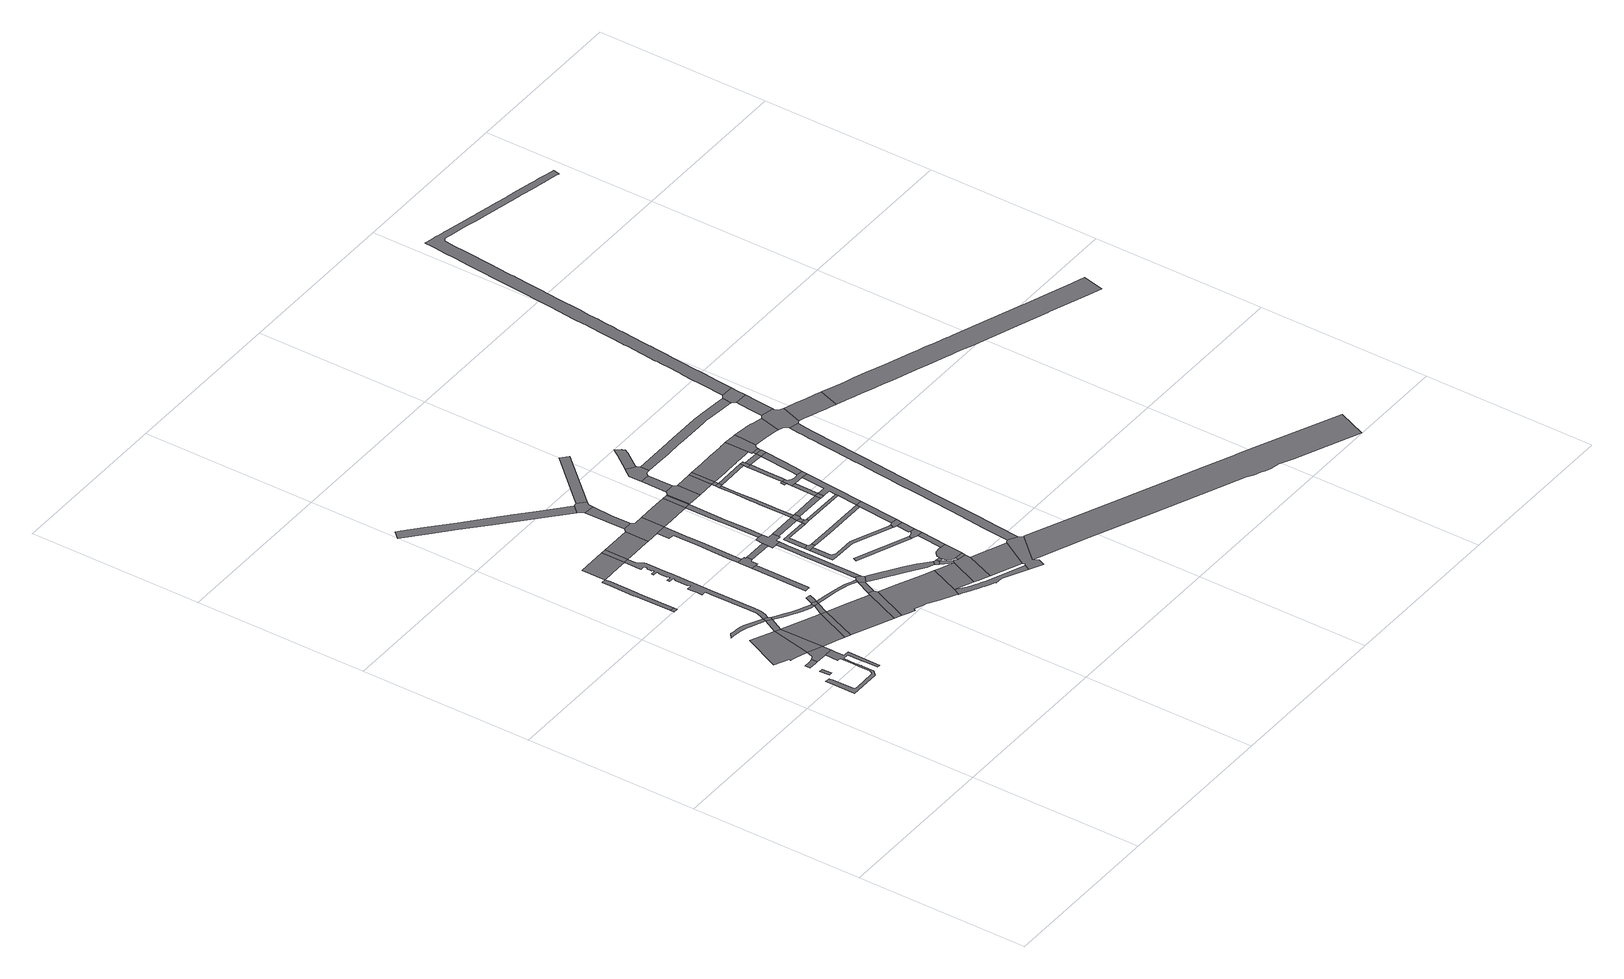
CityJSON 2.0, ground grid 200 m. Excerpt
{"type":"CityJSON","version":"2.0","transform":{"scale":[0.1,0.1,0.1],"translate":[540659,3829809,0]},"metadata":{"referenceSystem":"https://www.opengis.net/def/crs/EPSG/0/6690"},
"CityObjects":{
"road1":{"type":"Road","geometry":[{"type":"MultiSurface","lod":"1","boundaries":[[[0,1,2,3,4]]]}]},
"road2":{"type":"Road","attributes":{"RoadStructureAttribute.sectionType":"1"},"geometry":[{"type":"MultiSurface","lod":"1","boundaries":[[[5,6,7,8,9,10]]]}]},
"road3":{"type":"Road","attributes":{"RoadStructureAttribute.sectionType":"1"},"geometry":[{"type":"MultiSurface","lod":"1","boundaries":[[[11,12,13,14,15,16,17,18,19,20,21,22,23,24,25,26,27,28,29,30,31,32,33,34,35,36,37,38,39,40,41,42,43,44,45,46,47,48]]]}]},
"road4":{"type":"Road","geometry":[{"type":"MultiSurface","lod":"1","boundaries":[[[49,50,51,52,53,54,55,56,57,58,59,60,61]]]}]},
"road5":{"type":"Road","geometry":[{"type":"MultiSurface","lod":"1","boundaries":[[[60,62,5,10,11,48,63,64]]]}]},
"road6":{"type":"Road","geometry":[{"type":"MultiSurface","lod":"1","boundaries":[[[61,60,64,65]]]}]},
"road7":{"type":"Road","attributes":{"RoadStructureAttribute.sectionType":"1"},"geometry":[{"type":"MultiSurface","lod":"1","boundaries":[[[66,67,68,69,70,71,72,73,74,75,76,77,78,79,80,81,82]]]}]},
"road8":{"type":"Road","geometry":[{"type":"MultiSurface","lod":"1","boundaries":[[[83,84,85,86]]]}]},
"road9":{"type":"Road","attributes":{"RoadStructureAttribute.sectionType":"1"},"geometry":[{"type":"MultiSurface","lod":"1","boundaries":[[[81,61,65,87]]]}]},
"road10":{"type":"Road","attributes":{"RoadStructureAttribute.sectionType":"1"},"geometry":[{"type":"MultiSurface","lod":"1","boundaries":[[[88,89,90,91,92,93,94,95,96,83,86]]]}]},
"road11":{"type":"Road","attributes":{"function":"1"},"geometry":[{"type":"MultiSurface","lod":"1","boundaries":[[[97,98,65,64,99,100,101,102]]]}]},
"road12":{"type":"Road","geometry":[{"type":"MultiSurface","lod":"1","boundaries":[[[82,81,87,103,104,105,106]]]}]},
"road13":{"type":"Road","geometry":[{"type":"MultiSurface","lod":"1","boundaries":[[[102,101,107,108]]]}]},
"road14":{"type":"Road","attributes":{"RoadStructureAttribute.sectionType":"1"},"geometry":[{"type":"MultiSurface","lod":"1","boundaries":[[[109,110,111,112,113,114,115,103,87,116,117,118,119,120,121,122,123,124,125]]]}]},
"road15":{"type":"Road","attributes":{"RoadStructureAttribute.sectionType":"1"},"geometry":[{"type":"MultiSurface","lod":"1","boundaries":[[[126,127,128,129,130,131,132,133,134,135,136,137,138,139,140,141,142,143,144,145,146,147,148,149,150,151,152,153,154,155,156,157,158,159,160,161,162,163,164,165,166,167,168,169,170,171,172,173,174,175,176,82,106,177,178,179,180,181,182,183,184,185,186,187,188,189,190,191,192]]]}]},
"road16":{"type":"Road","geometry":[{"type":"MultiSurface","lod":"1","boundaries":[[[193,124,194,102,108]]]}]},
"road17":{"type":"Road","attributes":{"RoadStructureAttribute.sectionType":"1"},"geometry":[{"type":"MultiSurface","lod":"1","boundaries":[[[195,91,196,126,197]]]}]},
"road18":{"type":"Road","attributes":{"function":"1"},"geometry":[{"type":"MultiSurface","lod":"1","boundaries":[[[198,199,200,201,202,203,108,107]]]}]},
"road19":{"type":"Road","geometry":[{"type":"MultiSurface","lod":"1","boundaries":[[[204,205,125,124,193,206]]]}]},
"road20":{"type":"Road","geometry":[{"type":"MultiSurface","lod":"1","boundaries":[[[207,208,209,210,211,204,206]]]}]},
"road21":{"type":"Road","geometry":[{"type":"MultiSurface","lod":"1","boundaries":[[[197,126,192,212]]]}]},
"road22":{"type":"Road","geometry":[{"type":"MultiSurface","lod":"1","boundaries":[[[213,201,200,214,215,216]]]}]},
"road23":{"type":"Road","attributes":{"RoadStructureAttribute.sectionType":"1"},"geometry":[{"type":"MultiSurface","lod":"1","boundaries":[[[217,218,219,220,221,222,223,206,193,224,225,226,227,228,229,230,231]]]}]},
"road24":{"type":"Road","attributes":{"RoadStructureAttribute.sectionType":"1"},"geometry":[{"type":"MultiSurface","lod":"1","boundaries":[[[232,233,234,235,236,237,238,239,240,241,242,243,244,245,246]]]}]},
"road25":{"type":"Road","attributes":{"RoadStructureAttribute.sectionType":"1"},"geometry":[{"type":"MultiSurface","lod":"1","boundaries":[[[247,248,249,250,251,252,253]]]}]},
"road26":{"type":"Road","attributes":{"RoadStructureAttribute.sectionType":"1"},"geometry":[{"type":"MultiSurface","lod":"1","boundaries":[[[212,192,254,255,256,257]]]}]},
"road27":{"type":"Road","attributes":{"RoadStructureAttribute.sectionType":"1"},"geometry":[{"type":"MultiSurface","lod":"1","boundaries":[[[230,213,216,258]]]}]},
"road28":{"type":"Road","geometry":[{"type":"MultiSurface","lod":"1","boundaries":[[[259,260,261,247,253,262,263,264,265,266,267,268]]]}]},
"road29":{"type":"Road","geometry":[{"type":"MultiSurface","lod":"1","boundaries":[[[269,270,215,214,271,272,273,274,275,276,277,278,279,280,281,282]]]}]},
"road30":{"type":"Road","geometry":[{"type":"MultiSurface","lod":"1","boundaries":[[[283,284,285,286,231,230,258,287,288,289,290]]]}]},
"road31":{"type":"Road","attributes":{"RoadStructureAttribute.sectionType":"1"},"geometry":[{"type":"MultiSurface","lod":"1","boundaries":[[[291,292,293,294,295,296,297,259,268,298,299,300,301,302]]]}]},
"road32":{"type":"Road","attributes":{"RoadStructureAttribute.sectionType":"1"},"geometry":[{"type":"MultiSurface","lod":"1","boundaries":[[[265,264,303,304]]]}]},
"road33":{"type":"Road","geometry":[{"type":"MultiSurface","lod":"1","boundaries":[[[305,306,307,257,256,291,302,308]]]}]},
"road34":{"type":"Road","attributes":{"RoadStructureAttribute.sectionType":"1"},"geometry":[{"type":"MultiSurface","lod":"1","boundaries":[[[309,310,311,312,283,290,313,314,315,316,317]]]}]},
"road35":{"type":"Road","attributes":{"RoadStructureAttribute.sectionType":"1"},"geometry":[{"type":"MultiSurface","lod":"1","boundaries":[[[318,307,306,319,320]]]}]},
"road36":{"type":"Road","attributes":{"RoadStructureAttribute.sectionType":"1"},"geometry":[{"type":"MultiSurface","lod":"1","boundaries":[[[321,322,323,324,325,326,288,287,327,328,329,330,331,332,333]]]}]},
"road37":{"type":"Road","geometry":[{"type":"MultiSurface","lod":"1","boundaries":[[[334,246,245,335,318,320,336,337]]]}]},
"road38":{"type":"Road","attributes":{"function":"1"},"geometry":[{"type":"MultiSurface","lod":"1","boundaries":[[[338,339,340,282,281,341,342]]]}]},
"road39":{"type":"Road","geometry":[{"type":"MultiSurface","lod":"1","boundaries":[[[343,304,303,344,309,317,345,346,347,348,349,350,351]]]}]},
"road40":{"type":"Road","geometry":[{"type":"MultiSurface","lod":"1","boundaries":[[[352,353,354,355,356,357,358]]]}]},
"road41":{"type":"Road","attributes":{"RoadStructureAttribute.sectionType":"1"},"geometry":[{"type":"MultiSurface","lod":"1","boundaries":[[[359,360,361,362,363,281,280,364,365,366,367,368,369,370,371,372,373,374,375,376]]]}]},
"road42":{"type":"Road","attributes":{"RoadStructureAttribute.sectionType":"1"},"geometry":[{"type":"MultiSurface","lod":"1","boundaries":[[[377,308,302,378,379,380,381]]]}]},
"road43":{"type":"Road","geometry":[{"type":"MultiSurface","lod":"1","boundaries":[[[382,333,332,383,384,385]]]}]},
"road44":{"type":"Road","attributes":{"RoadStructureAttribute.sectionType":"1"},"geometry":[{"type":"MultiSurface","lod":"1","boundaries":[[[380,386,387,388,389,351,350,390,391,392,393,394]]]}]},
"road45":{"type":"Road","geometry":[{"type":"MultiSurface","lod":"1","boundaries":[[[395,396,397,342,341,398,399,400,401,402,403,404]]]}]},
"road46":{"type":"Road","attributes":{"RoadStructureAttribute.sectionType":"1"},"geometry":[{"type":"MultiSurface","lod":"1","boundaries":[[[405,406,407,408,354,353,409,410,411]]]}]},
"road47":{"type":"Road","geometry":[{"type":"MultiSurface","lod":"1","boundaries":[[[412,413,384,383,342,397]]]}]},
"road48":{"type":"Road","attributes":{"RoadStructureAttribute.sectionType":"1"},"geometry":[{"type":"MultiSurface","lod":"1","boundaries":[[[385,384,414,415]]]}]},
"road49":{"type":"Road","attributes":{"RoadStructureAttribute.sectionType":"1"},"geometry":[{"type":"MultiSurface","lod":"1","boundaries":[[[416,417,418,419,420]]]}]},
"road50":{"type":"Road","attributes":{"RoadStructureAttribute.sectionType":"1"},"geometry":[{"type":"MultiSurface","lod":"1","boundaries":[[[421,348,347,422,423,424,425]]]}]},
"road51":{"type":"Road","attributes":{"RoadStructureAttribute.sectionType":"1"},"geometry":[{"type":"MultiSurface","lod":"1","boundaries":[[[355,426,427,428,429,430,431,432,433,434,435,436,356]]]}]},
"road52":{"type":"Road","geometry":[{"type":"MultiSurface","lod":"1","boundaries":[[[381,380,394,437]]]}]},
"road53":{"type":"Road","attributes":{"RoadStructureAttribute.sectionType":"1"},"geometry":[{"type":"MultiSurface","lod":"1","boundaries":[[[438,404,403,439]]]}]},
"road54":{"type":"Road","geometry":[{"type":"MultiSurface","lod":"1","boundaries":[[[440,441,442,443,444,445,446,447,448,449,415,414,450,451,452,453,454,438,439,455,456]]]}]},
"road55":{"type":"Road","attributes":{"RoadStructureAttribute.sectionType":"1"},"geometry":[{"type":"MultiSurface","lod":"1","boundaries":[[[457,458,459,460,334,337]]]}]},
"road56":{"type":"Road","attributes":{"RoadStructureAttribute.sectionType":"1"},"geometry":[{"type":"MultiSurface","lod":"1","boundaries":[[[437,394,461,462]]]}]},
"road57":{"type":"Road","geometry":[{"type":"MultiSurface","lod":"1","boundaries":[[[463,402,401,464,465]]]}]},
"road58":{"type":"Road","geometry":[{"type":"MultiSurface","lod":"1","boundaries":[[[466,411,410,467,468,469]]]}]},
"road59":{"type":"Road","attributes":{"RoadStructureAttribute.sectionType":"1"},"geometry":[{"type":"MultiSurface","lod":"1","boundaries":[[[424,466,469,470,471,472]]]}]},
"road60":{"type":"Road","geometry":[{"type":"MultiSurface","lod":"1","boundaries":[[[425,424,472,473,474,475,476]]]}]},
"road61":{"type":"Road","attributes":{"RoadStructureAttribute.sectionType":"1"},"geometry":[{"type":"MultiSurface","lod":"1","boundaries":[[[477,358,357,478,479,480]]]}]},
"road62":{"type":"Road","geometry":[{"type":"MultiSurface","lod":"1","boundaries":[[[481,482,462,461,483,484,485,486,487]]]}]},
"road63":{"type":"Road","attributes":{"RoadStructureAttribute.sectionType":"1"},"geometry":[{"type":"MultiSurface","lod":"1","boundaries":[[[488,489,490,456,455,491]]]}]},
"road64":{"type":"Road","geometry":[{"type":"MultiSurface","lod":"1","boundaries":[[[492,493,494,495,420,419,488,491,496]]]}]},
"road65":{"type":"Road","attributes":{"RoadStructureAttribute.sectionType":"1"},"geometry":[{"type":"MultiSurface","lod":"1","boundaries":[[[497,498,481,487,499]]]}]},
"road66":{"type":"Road","attributes":{"RoadStructureAttribute.sectionType":"1"},"geometry":[{"type":"MultiSurface","lod":"1","boundaries":[[[500,501,502,503,504,505,506,425,476,507,508,509,510,511,512,513]]]}]},
"road67":{"type":"Road","geometry":[{"type":"MultiSurface","lod":"1","boundaries":[[[514,515,516,465,464,517,518,519,376,375,520,521,522,523,524,525,526]]]}]},
"road68":{"type":"Road","attributes":{"RoadStructureAttribute.sectionType":"1"},"geometry":[{"type":"MultiSurface","lod":"1","boundaries":[[[527,528,529,492,496,530]]]}]},
"road69":{"type":"Road","attributes":{"RoadStructureAttribute.sectionType":"1"},"geometry":[{"type":"MultiSurface","lod":"1","boundaries":[[[485,484,531,532,533]]]}]},
"road70":{"type":"Road","geometry":[{"type":"MultiSurface","lod":"1","boundaries":[[[534,535,430,429,527,530,536]]]}]},
"road71":{"type":"Road","attributes":{"RoadStructureAttribute.sectionType":"1"},"geometry":[{"type":"MultiSurface","lod":"1","boundaries":[[[475,474,537,538,539]]]}]},
"road72":{"type":"Road","geometry":[{"type":"MultiSurface","lod":"1","boundaries":[[[540,541,542,497,499,543,544,545,546,547,548,549,550,551]]]}]},
"road73":{"type":"Road","attributes":{"RoadStructureAttribute.sectionType":"1"},"geometry":[{"type":"MultiSurface","lod":"1","boundaries":[[[468,467,552,553,554]]]}]},
"road74":{"type":"Road","geometry":[{"type":"MultiSurface","lod":"1","boundaries":[[[555,500,513,556,557]]]}]},
"road75":{"type":"Road","attributes":{"RoadStructureAttribute.sectionType":"1"},"geometry":[{"type":"MultiSurface","lod":"1","boundaries":[[[532,555,557,558]]]}]},
"road76":{"type":"Road","geometry":[{"type":"MultiSurface","lod":"1","boundaries":[[[533,532,558,559]]]}]},
"road77":{"type":"Road","geometry":[{"type":"MultiSurface","lod":"1","boundaries":[[[480,479,560,561,534,536,562,563]]]}]},
"road78":{"type":"Road","attributes":{"RoadStructureAttribute.sectionType":"1"},"geometry":[{"type":"MultiSurface","lod":"1","boundaries":[[[564,565,566,567,568,569,570,571,572,573,574,575,576,577,578,579,540,551]]]}]},
"road79":{"type":"Road","geometry":[{"type":"MultiSurface","lod":"1","boundaries":[[[580,539,538,581]]]}]},
"road80":{"type":"Road","attributes":{"RoadStructureAttribute.sectionType":"1"},"geometry":[{"type":"MultiSurface","lod":"1","boundaries":[[[582,539,580,583]]]}]},
"road81":{"type":"Road","attributes":{"RoadStructureAttribute.sectionType":"1"},"geometry":[{"type":"MultiSurface","lod":"1","boundaries":[[[557,556,584,585]]]}]},
"road82":{"type":"Road","geometry":[{"type":"MultiSurface","lod":"1","boundaries":[[[586,587,588,589,590]]]}]},
"road83":{"type":"Road","geometry":[{"type":"MultiSurface","lod":"1","boundaries":[[[591,592,580,581,593,554,553,480,563,594]]]}]},
"road84":{"type":"Road","attributes":{"RoadStructureAttribute.sectionType":"1"},"geometry":[{"type":"MultiSurface","lod":"1","boundaries":[[[595,596,597,598,586,599,600,601,602,603,604]]]}]},
"road85":{"type":"Road","attributes":{"RoadStructureAttribute.sectionType":"1"},"geometry":[{"type":"MultiSurface","lod":"1","boundaries":[[[586,590,582,583,591,594,605,606,607,608,609,610,611,612,599]]]}]},
"road86":{"type":"Road","attributes":{"RoadStructureAttribute.sectionType":"1"},"geometry":[{"type":"MultiSurface","lod":"1","boundaries":[[[613,614,615,616,617,618,619,620,621,622,623,624,625,559,558,626,627,628,629,630,631,632,633,634,635,636,637]]]}]},
"road87":{"type":"Road","geometry":[{"type":"MultiSurface","lod":"1","boundaries":[[[638,585,584,595,604,639]]]}]},
"road88":{"type":"Road","attributes":{"RoadStructureAttribute.sectionType":"1"},"geometry":[{"type":"MultiSurface","lod":"1","boundaries":[[[640,639,604,641,642,643]]]}]},
"road89":{"type":"Road","attributes":{"RoadStructureAttribute.sectionType":"1"},"geometry":[{"type":"MultiSurface","lod":"1","boundaries":[[[642,644,606,605,645,646]]]}]},
"road90":{"type":"Road","attributes":{"RoadStructureAttribute.sectionType":"1"},"geometry":[{"type":"MultiSurface","lod":"1","boundaries":[[[647,648,649,650,651,652,653,654,655,656,657,658,659,660,661,662,663,664,665,666,514,526,667,668,669,670,671,672,673,674,675,676]]]}]},
"road91":{"type":"Road","geometry":[{"type":"MultiSurface","lod":"1","boundaries":[[[643,642,646,677]]]}]},
"road92":{"type":"Road","attributes":{"RoadStructureAttribute.sectionType":"1"},"geometry":[{"type":"MultiSurface","lod":"1","boundaries":[[[678,679,643,677,680,681]]]}]},
"road93":{"type":"Road","attributes":{"RoadStructureAttribute.sectionType":"1"},"geometry":[{"type":"MultiSurface","lod":"1","boundaries":[[[682,683,684,685,686,687,688,689,690,691,547,546,692,693,694,695,696,697,698,699,700,701,702,703,704,705,706,707]]]}]},
"road94":{"type":"Road","geometry":[{"type":"MultiSurface","lod":"1","boundaries":[[[708,709,710,637,636,711,712,678,681,713,714,715,716,717]]]}]},
"road95":{"type":"Road","attributes":{"RoadStructureAttribute.sectionType":"1"},"geometry":[{"type":"MultiSurface","lod":"1","boundaries":[[[718,719,720,721,722,723,724,725,726,717,716,727,728,729,730,731,732,733]]]}]},
"road96":{"type":"Road","geometry":[{"type":"MultiSurface","lod":"1","boundaries":[[[734,735,733,732,736,737,738,647,676,739,740,741,742,743,744,745,746]]]}]},
"road97":{"type":"Road","attributes":{"RoadStructureAttribute.sectionType":"1"},"geometry":[{"type":"MultiSurface","lod":"1","boundaries":[[[747,748,749,750,734,746,751,752,753]]]}]},
"road98":{"type":"Road","attributes":{"function":"1"},"geometry":[{"type":"MultiSurface","lod":"1","boundaries":[[[754,755,756,757,758,759,760,761,762,523,522,763,764,765,766,767,768,769,770,771,772,773,774,775,776]]]}]},
"road99":{"type":"Road","geometry":[{"type":"MultiSurface","lod":"1","boundaries":[[[777,707,706,778,747,753,779,780]]]}]},
"road100":{"type":"Road","attributes":{"RoadStructureAttribute.sectionType":"1"},"geometry":[{"type":"MultiSurface","lod":"1","boundaries":[[[781,782,783,784,742,741,785,786,787,788,789,790,791]]]}]},
"road101":{"type":"Road","attributes":{"RoadStructureAttribute.sectionType":"1"},"geometry":[{"type":"MultiSurface","lod":"1","boundaries":[[[792,793,794,795,796,797,798,799,800,801,802,803,804,805,806,807,808,809,810,811,812,813,814,815,816,817,818,819,820,821,822,823,824,825,826,827,828,829,830,831,832,833,834,835,836,837,838,839,840,841,842,843,844,845,846,847,848,849,850,851,852,853,854,855,856,857,777,780,858,859,860,861,862,863,864,865,866,867,868,869,870,871,872,873,874,875,876,877,878,879,880,881,882,883,884,885,886,887,888,889,890,891,892,893,894,895,896,897,898,899,900,901,902,903,904,905,906,907,908,909,910,911,912,913,914,915,916,917,918,919,920,921,922,923,924,925,926,927,928,929,930,931,932,933,934,935,936,937]]]}]},
"road102":{"type":"Road","geometry":[{"type":"MultiSurface","lod":"1","boundaries":[[[938,939,940,941,942,943,944,945,946,947,948,949,950,951,952,953,954,955,956,957,958,959,960,961,962,963,964,965,966,967,968,969,970,971,972,973,974,975,976,977,978,979,980,981,982,983,984,985,986,987,988,989,990,991,791,790]]]}]}
},
"vertices":[
[623,2133,0],[623,2146,0],[624,2243,0],[577,2243,0],[586,2131,0],
[695,2419,0],[642,2417,0],[571,2415,0],[573,2353,0],[653,2352,0],[694,2352,0],
[835,2350,0],[832,2201,0],[872,2201,0],[870,2036,0],[869,1965,0],[868,1833,0],[867,1829,0],[861,1814,0],[845,1799,0],[828,1791,0],[596,1789,0],[569,1791,0],[552,1796,0],[538,1807,0],[534,2057,0],[533,2100,0],[477,2100,0],[477,2057,0],[479,1753,0],[836,1753,0],[894,1807,0],[893,1951,0],[892,1960,0],[885,1998,0],[885,2034,0],[888,2167,0],[961,2167,0],[963,2024,0],[964,1911,0],[965,1808,0],[1000,1807,0],[1000,1890,0],[1000,2019,0],[1000,2192,0],[960,2192,0],[933,2192,0],[934,2316,0],[935,2349,0],
[607,3111,0],[405,2681,0],[571,2609,0],[570,2604,0],[566,2588,0],[609,2576,0],[636,2569,0],[638,2568,0],[744,2534,0],[757,2529,0],[765,2526,0],[766,2525,0],[870,2987,0],
[740,2447,0],[935,2399,0],[935,2455,0],
[930,2959,0],
[851,3263,0],[806,3285,0],[774,3297,0],[749,3307,0],[726,3311,0],[704,3316,0],[671,3316,0],[631,3320,0],[591,3328,0],[536,3285,0],[604,3280,0],[684,3266,0],[724,3259,0],[759,3247,0],[794,3232,0],[955,3159,0],[972,3201,0],
[564,4040,0],[562,3995,0],[617,3995,0],[617,4040,0],
[1015,3122,0],
[615,4423,0],[615,4475,0],[613,4806,0],[613,4862,0],[558,4862,0],[558,4818,0],[557,4759,0],[557,4478,0],[557,4457,0],
[1138,2870,0],[937,2956,0],[1082,2395,0],[1138,2373,0],[1181,2355,0],[1362,2772,0],
[1036,3153,0],[1027,3159,0],[1014,3168,0],[1018,3177,0],
[1247,2328,0],[1423,2746,0],
[1429,2938,0],[1369,2965,0],[1301,2995,0],[1241,3027,0],[1208,3046,0],[1151,3081,0],[1090,3118,0],[1058,3090,0],[1116,3048,0],[1161,3021,0],[1209,2994,0],[1249,2972,0],[1297,2950,0],[1340,2930,0],[1382,2913,0],[1440,2899,0],[1439,2936,0],
[953,4863,0],[952,4733,0],[952,4708,0],[952,4663,0],[1003,4664,0],[1013,4649,0],[1013,4639,0],[1010,4626,0],[1003,4621,0],[998,4619,0],[996,4564,0],[1006,4554,0],[1009,4546,0],[1009,4539,0],[1006,4536,0],[952,4533,0],[952,4511,0],[1004,4509,0],[1009,4504,0],[1007,4496,0],[1007,4489,0],[997,4479,0],[996,4453,0],[995,4381,0],[1008,4371,0],[1013,4361,0],[1011,4354,0],[1006,4346,0],[952,4346,0],[952,4316,0],[1006,4316,0],[1014,4312,0],[1014,4304,0],[1011,4296,0],[999,4284,0],[998,4134,0],[1013,4119,0],[1013,4109,0],[1013,4104,0],[1011,4097,0],[951,4096,0],[951,4056,0],[957,3986,0],[957,3924,0],[1010,3924,0],[1010,3862,0],[1013,3381,0],[1011,3312,0],[1010,3292,0],[1005,3273,0],[997,3250,0],[1046,3230,0],[1055,3258,0],[1062,3283,0],[1063,3309,0],[1066,3380,0],[1063,3877,0],[1063,3907,0],[1065,4382,0],[1065,4449,0],[1065,4679,0],[1061,4698,0],[1049,4713,0],[1044,4719,0],[1026,4741,0],[1016,4763,0],[1013,4864,0],
[1492,2887,0],[1413,2856,0],
[612,5139,0],[844,4863,0],[952,5140,0],
[1261,2323,0],[1520,2211,0],[1719,2125,0],[1899,2543,0],[1669,2641,0],[1433,2742,0],
[1462,2954,0],[1454,2944,0],[1512,2927,0],
[1529,2962,0],[1541,2992,0],[1545,3004,0],[1554,3030,0],[1501,3042,0],
[1012,5140,0],
[1916,2577,0],[1801,2090,0],[1983,2507,0],[1973,2549,0],
[1988,2814,0],[1960,2826,0],[1930,2838,0],[1898,2848,0],[1845,2863,0],[1782,2877,0],[1642,2901,0],[1603,2868,0],[1758,2847,0],[1820,2835,0],[1870,2823,0],[1906,2816,0],[1948,2796,0],[2006,2764,0],[2021,2802,0],
[1305,5922,0],[1150,6063,0],[981,6218,0],[775,6405,0],[551,6608,0],[297,6838,0],[120,6998,0],[76,7038,0],[2,6957,0],[265,6717,0],[463,6538,0],[721,6303,0],[1066,5990,0],[1357,5721,0],[1434,5804,0],
[1593,3756,0],[1590,3382,0],[1590,3110,0],[1640,3111,0],[1655,3111,0],[1655,3128,0],[1659,3756,0],
[1074,4864,0],[1343,4866,0],[1378,4866,0],[1376,5141,0],
[2044,2700,0],
[1593,3929,0],[1592,3905,0],[1593,3832,0],[1689,3756,0],[1688,3833,0],[1715,3839,0],[1716,3908,0],[1695,3908,0],[1697,3926,0],[1657,3928,0],
[2457,2302,0],[2196,2416,0],[1878,2056,0],[1946,2028,0],[1958,2057,0],[2059,2013,0],[2092,1999,0],[2126,1982,0],[2227,1919,0],[2365,1846,0],[2401,1825,0],[2409,1821,0],[2450,1899,0],[2597,2242,0],
[2050,2837,0],[2048,2820,0],[2041,2807,0],[2031,2802,0],[2052,2700,0],[2119,2755,0],[2108,2775,0],[2106,2795,0],
[1533,4867,0],[1532,4717,0],[1602,4712,0],[1601,4595,0],[1599,4417,0],[1597,4205,0],[1594,4027,0],[1658,4045,0],[1659,4414,0],[1660,4582,0],[1660,4613,0],[1660,4868,0],
[1990,3839,0],[1997,3906,0],
[1553,5141,0],[1518,5178,0],[1409,5175,0],[1659,5142,0],
[2051,3779,0],[2050,3573,0],[2049,3435,0],[2052,2965,0],[2107,2923,0],[2106,3235,0],[2102,3625,0],[2103,3632,0],[2105,3779,0],
[1407,5651,0],[1516,5419,0],[1533,5641,0],
[2667,2376,0],[2587,2448,0],[2463,2536,0],[2373,2595,0],[2267,2669,0],[2151,2738,0],[2167,2623,0],[2406,2463,0],[2537,2372,0],[2595,2330,0],[2623,2318,0],[2676,2292,0],[2713,2336,0],
[1481,5808,0],[1386,5694,0],[1537,5704,0],[1564,5733,0],
[2767,2169,0],[2727,2186,0],[2642,2223,0],[2660,1807,0],[2810,2150,0],
[2001,3991,0],[1990,3781,0],[2106,3822,0],[2181,3821,0],[2180,3841,0],[2180,3910,0],[2107,3910,0],[2107,3992,0],[2049,3992,0],
[2244,3501,0],[2218,3521,0],[2165,3514,0],[2165,3454,0],[2219,3454,0],[2263,3453,0],[2264,3497,0],
[2736,1722,0],[2694,1743,0],[2688,1746,0],[2558,1812,0],[2470,1882,0],[2448,1799,0],[2466,1788,0],[2518,1755,0],[2629,1696,0],[2655,1683,0],[2657,1682,0],[2663,1678,0],[2707,1656,0],[2777,1627,0],[2777,1617,0],[2870,1614,0],[3140,1476,0],[3174,1542,0],
[1857,5143,0],[1796,4868,0],[1986,4869,0],[2043,4869,0],[2042,5144,0],
[2728,2324,0],[2706,2259,0],[2746,2284,0],[2748,2323,0],
[2044,4500,0],[2045,4391,0],[2045,4389,0],[2047,4155,0],[2106,4171,0],[2105,4388,0],[2104,4475,0],[2104,4487,0],[2105,4870,0],
[2877,2140,0],[2854,2165,0],[2841,2179,0],[2706,1787,0],[2713,1784,0],[2791,1750,0],[2834,1732,0],[2977,2071,0],[2983,2132,0],[2881,2142,0],
[2224,3768,0],[2184,3768,0],[2165,3768,0],[2165,3702,0],[2219,3739,0],[2493,3736,0],[2493,3766,0],
[2806,2217,0],[2763,2267,0],
[2793,2285,0],[2793,2320,0],
[2356,2993,0],[2300,3015,0],[2284,2972,0],[2903,2728,0],[2918,2766,0],
[2350,3911,0],[2287,3839,0],[2385,3838,0],[2498,3840,0],[2505,3911,0],
[2166,3174,0],[2184,3173,0],[2504,3167,0],[2945,2981,0],[2963,3024,0],[2933,3031,0],[2517,3204,0],[2294,3204,0],[2277,3204,0],[2259,3212,0],[2221,3241,0],
[2104,5144,0],
[2885,2184,0],[2988,2174,0],
[2932,2406,0],[2912,2408,0],[2894,2408,0],[2877,2403,0],[2859,2398,0],[2845,2390,0],[2830,2380,0],[2817,2365,0],[2805,2350,0],[2800,2330,0],[2803,2257,0],[2811,2240,0],[2829,2218,0],[2844,2203,0],[2862,2190,0],[3010,2392,0],[2948,2398,0],
[1577,5748,0],[2084,6304,0],[2001,6375,0],[1495,5823,0],
[2116,4870,0],[2114,5144,0],
[3041,2044,0],[3184,1584,0],[3377,1900,0],
[2494,3782,0],[2566,3736,0],[2566,3765,0],[2551,3779,0],
[2543,3794,0],[2541,3809,0],[2548,3824,0],
[2553,3837,0],[2565,3850,0],[2565,3912,0],[2547,3912,0],
[2434,3496,0],[2519,3449,0],[3036,3447,0],[3042,3489,0],
[2150,5178,0],[2146,5174,0],[2245,4871,0],[2299,4871,0],[2297,5144,0],[2263,5177,0],[2261,5179,0],
[2978,2699,0],[2978,2694,0],[2973,2651,0],[3040,2692,0],
[2989,2798,0],[2973,2781,0],[2956,2771,0],[2938,2766,0],[3050,2789,0],
[2150,5474,0],[2150,5392,0],[2259,5474,0],
[2505,4779,0],[2505,4622,0],[2505,4401,0],[2505,4364,0],[2505,4324,0],[2505,4284,0],[2505,4085,0],[2545,4130,0],[2543,4289,0],[2543,4295,0],[2543,4362,0],[2542,4393,0],[2540,4582,0],[2539,4779,0],
[3419,1928,0],[3415,1925,0],[3389,1908,0],[3185,1582,0],[3201,1555,0],[3196,1552,0],[3290,1398,0],[3331,1478,0],[3292,1538,0],[3555,1822,0],[3541,1844,0],[3529,1861,0],[3526,1867,0],
[2989,2963,0],[2972,2811,0],[2990,2808,0],[3067,2955,0],
[2494,4872,0],[2505,4872,0],[2503,5146,0],
[2997,3035,0],[2976,3026,0],[3074,3027,0],
[2908,3848,0],[2934,3848,0],[2934,3913,0],
[2224,5725,0],[2150,5625,0],[2150,5615,0],[2266,5482,0],[2287,5510,0],[2291,5515,0],[2341,5515,0],[2341,5624,0],[2338,5630,0],[2321,5660,0],[2320,5660,0],[2316,5663,0],
[2619,3735,0],[3066,3730,0],[3069,3760,0],
[2505,4824,0],[2556,4779,0],[2556,4824,0],
[2555,4872,0],
[2553,5146,0],
[3038,3445,0],[2998,3047,0],[3076,3040,0],[3119,3483,0],
[2456,5854,0],[2466,5866,0],[2465,5866,0],[2489,5906,0],[2485,5906,0],[2480,5907,0],[2475,5910,0],[2472,5916,0],[2470,5920,0],[2469,5926,0],[2468,5939,0],[2456,5954,0],[2422,5993,0],[2414,5982,0],[2367,5918,0],[2229,5731,0],
[2982,3914,0],[2982,3848,0],
[2940,4197,0],[2987,4196,0],
[2943,4786,0],[2943,4826,0],
[2940,4321,0],[2913,4318,0],[2912,4293,0],[2911,4268,0],[2941,4268,0],
[3112,4193,0],[3084,3912,0],[3078,3847,0],[3188,4185,0],
[2943,4736,0],[2943,4657,0],[2942,4501,0],[2941,4357,0],[2986,4320,0],[2986,4358,0],[2987,4535,0],[2988,4586,0],[2991,4731,0],[2991,4736,0],
[3195,4253,0],[3119,4261,0],[3093,4252,0],[3071,4252,0],[3048,4254,0],[3026,4261,0],[3001,4276,0],[2986,4296,0],
[3104,5151,0],[3071,5150,0],[3058,5150,0],[2998,5149,0],[2937,5149,0],[2936,5149,0],[2921,5149,0],[2900,5149,0],[2893,5149,0],[2864,5149,0],[2838,5148,0],[2786,5148,0],[2737,5147,0],[2740,4873,0],[2775,4873,0],[2795,4873,0],[2881,4873,0],[2936,4874,0],[2940,4874,0],[2985,4873,0],[3016,4873,0],[3111,4873,0],[3151,4874,0],[3153,4874,0],[3149,5151,0],
[2983,4826,0],[2983,4796,0],
[3033,4795,0],[2994,4736,0],[3165,4730,0],[3171,4793,0],
[3127,4342,0],[3204,4343,0],[3243,4722,0],
[3709,4755,0],[3703,4697,0],[3697,4636,0],[3693,4595,0],[3684,4500,0],[3678,4444,0],[3667,4348,0],[3650,4179,0],[3621,3891,0],[3618,3856,0],[3603,3708,0],[3595,3638,0],[3576,3453,0],[3564,3336,0],[3542,3124,0],[3494,2655,0],[3472,2435,0],[3450,2224,0],[3431,2044,0],[3423,1962,0],[3549,2130,0],[3576,2393,0],[3629,2908,0],[3678,3383,0],[3727,3862,0],[3777,4349,0],[3785,4421,0],[3796,4522,0],[3806,4621,0],[3819,4728,0],
[3250,4785,0],
[3175,4830,0],[3172,4795,0],[3252,4809,0],[3254,4822,0],
[3629,5593,0],[3513,5605,0],[3425,5613,0],[3353,5620,0],[3330,5622,0],[3215,5623,0],[3059,5623,0],[2915,5623,0],[2733,5623,0],[2344,5624,0],[2526,5515,0],[2679,5514,0],[2734,5513,0],[2810,5513,0],[2850,5513,0],[2940,5512,0],[3086,5512,0],[3208,5512,0],[3312,5511,0],[3343,5512,0],[3441,5502,0],[3492,5496,0],[3600,5485,0],[3714,5474,0],[3724,5473,0],[3736,5582,0],
[3276,5145,0],[3225,5149,0],[3184,5150,0],[3153,4858,0],[3154,4831,0],[3256,4840,0],[3257,4852,0],[3257,4858,0],[3289,4880,0],[3308,5143,0],
[3627,5091,0],[3577,5103,0],[3547,5109,0],[3514,5116,0],[3479,5122,0],[3437,5128,0],[3400,5133,0],[3359,5138,0],[3319,5142,0],[3291,4880,0],[3451,4863,0],[3471,4860,0],[3531,4854,0],[3570,4844,0],[3619,4832,0],[3682,5076,0],
[3724,5106,0],[3699,5088,0],[3688,4812,0],[3703,4784,0],[3710,4770,0],[3823,4730,0],[3834,4736,0],[3860,4751,0],[3946,4990,0],[3895,5008,0],[3877,5040,0],[3871,5050,0],[3873,5070,0],
[3758,5432,0],[3752,5374,0],[3739,5248,0],[3730,5145,0],[3881,5145,0],[3894,5275,0],[3910,5426,0],
[6067,753,0],[5881,833,0],[5838,851,0],[5835,853,0],[5518,989,0],[5154,1146,0],[4603,1379,0],[4248,1529,0],[3567,1822,0],[3363,1507,0],[3915,1271,0],[4626,968,0],[5133,753,0],[5622,546,0],[5695,501,0],[5774,466,0],[5813,449,0],[5881,418,0],[5981,397,0],[6139,326,0],[6420,204,0],[6875,9,0],[7016,340,0],
[3777,5614,0],[3725,5472,0],[3921,5547,0],[3927,5607,0],
[4309,4859,0],[4210,4894,0],[4097,4935,0],[3985,4976,0],[3920,4730,0],[4004,4700,0],[4083,4671,0],[4164,4641,0],[4227,4619,0],[4295,4595,0],[4380,4832,0],
[5794,9114,0],[5676,9141,0],[5628,9152,0],[5587,9161,0],[5578,9163,0],[5395,9204,0],[5385,9206,0],[5282,9229,0],[5226,9241,0],[5054,9280,0],[5049,9281,0],[4871,9321,0],[4814,9333,0],[4788,9339,0],[4731,9352,0],[4694,9360,0],[4579,9387,0],[4458,9413,0],[4430,9419,0],[4342,9439,0],[4322,9443,0],[4311,9446,0],[4237,9462,0],[4164,9479,0],[4163,9470,0],[4157,9399,0],[4153,9362,0],[4138,9216,0],[4124,9081,0],[4108,8910,0],[4089,8719,0],[4075,8580,0],[4053,8359,0],[4036,8191,0],[4022,8045,0],[4011,7936,0],[4002,7850,0],[3992,7752,0],[3991,7740,0],[3981,7650,0],[3971,7540,0],[3959,7422,0],[3958,7415,0],[3936,7191,0],[3922,7050,0],[3912,6942,0],[3906,6890,0],[3904,6874,0],[3901,6844,0],[3894,6767,0],[3883,6662,0],[3880,6633,0],[3874,6577,0],[3865,6488,0],[3864,6478,0],[3858,6408,0],[3848,6311,0],[3838,6213,0],[3833,6160,0],[3830,6133,0],[3817,6007,0],[3807,5898,0],[3797,5798,0],[3786,5688,0],[3784,5673,0],[3778,5622,0],[3934,5672,0],[3946,5799,0],[3964,5969,0],[3966,5986,0],[3967,5999,0],[3978,6120,0],[3989,6230,0],[4003,6359,0],[4013,6465,0],[4023,6553,0],[4027,6595,0],[4033,6655,0],[4038,6709,0],[4047,6805,0],[4051,6834,0],[4057,6889,0],[4069,7010,0],[4077,7092,0],[4082,7149,0],[4093,7260,0],[4103,7351,0],[4112,7450,0],[4119,7513,0],[4126,7578,0],[4139,7705,0],[4142,7748,0],[4152,7852,0],[4165,7975,0],[4167,7993,0],[4177,8092,0],[4181,8141,0],[4188,8216,0],[4198,8307,0],[4201,8341,0],[4206,8392,0],[4211,8442,0],[4214,8476,0],[4232,8653,0],[4233,8658,0],[4233,8664,0],[4238,8709,0],[4246,8788,0],[4249,8827,0],[4261,8954,0],[4264,8977,0],[4272,9053,0],[4273,9066,0],[4288,9215,0],[4290,9235,0],[4298,9333,0],[4300,9334,0],[4316,9347,0],[4334,9360,0],[4466,9329,0],[4491,9324,0],[4555,9309,0],[4590,9302,0],[4649,9289,0],[4752,9266,0],[4797,9255,0],[4868,9239,0],[5032,9203,0],[5041,9201,0],[5066,9195,0],[5171,9171,0],[5208,9163,0],[5233,9158,0],[5346,9133,0],[5368,9128,0],[5377,9126,0],[5492,9100,0],[5569,9083,0],[5618,9072,0],[5652,9064,0],[5660,9062,0],[5677,9059,0],[5702,9054,0],[5814,9028,0],[5859,9018,0],[5876,9095,0],
[4300,4593,0],[4304,4592,0],[4384,4561,0],[4400,4556,0],[4459,4535,0],[4465,4533,0],[4510,4516,0],[4593,4485,0],[4671,4457,0],[4748,4429,0],[4833,4398,0],[4936,4360,0],[5223,4255,0],[5358,4205,0],[5448,4173,0],[5554,4135,0],[5556,4134,0],[5622,4111,0],[5681,4090,0],[5762,4060,0],[5840,4031,0],[6340,3851,0],[6740,3707,0],[6757,3701,0],[7160,3555,0],[7357,3484,0],[7416,3729,0],[7285,3776,0],[7265,3783,0],[6999,3880,0],[6737,3974,0],[6683,3994,0],[6333,4120,0],[5898,4277,0],[5847,4295,0],[5824,4304,0],[5646,4367,0],[5639,4367,0],[5640,4370,0],[5571,4397,0],[5486,4429,0],[5444,4444,0],[5414,4455,0],[5349,4479,0],[5218,4526,0],[5116,4564,0],[5019,4599,0],[4930,4632,0],[4759,4694,0],[4651,4732,0],[4542,4773,0],[4418,4818,0],[4402,4824,0],[4398,4826,0]
]}
